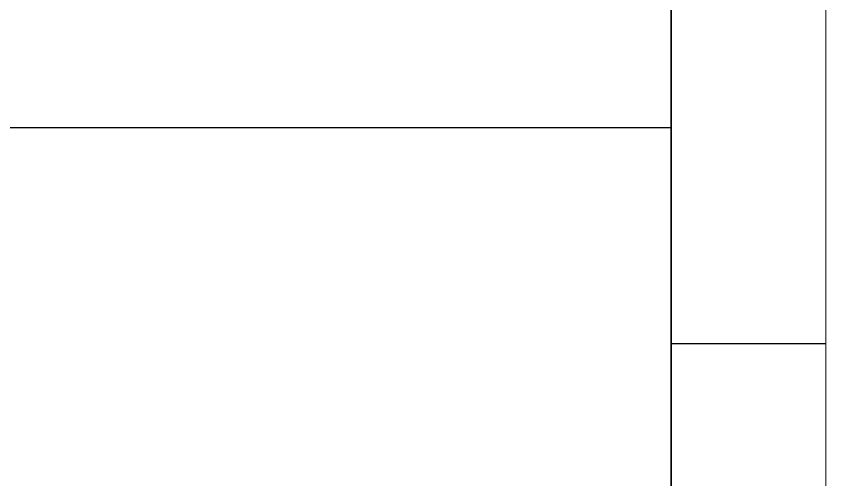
# Model space of a CAD drawing. Header units: inches. Extents: x 1445 to 3588, y -22 to 615.
# Drawn here: x 2306.45 to 2346.12, y 24.39 to 47.13 of the extents above; entities that cross this region are included whole.
import ezdxf

# ---------------------------------------------------------------- set-up
doc = ezdxf.new("R2010")
doc.units = ezdxf.units.IN
doc.header["$MEASUREMENT"] = 0
doc.layers.add('TEG BORDER', color=7, linetype='Continuous')

# ---------------------------------------------------------------- blocks, each defined once
blk = doc.blocks.new('252 BORDER A2')
for p, q in [((589, 5), (589, 116)), ((594, 35), (589, 35))]:
    blk.add_line(p, q)
at = {"color": 5, "lineweight": 15}
blk.add_lwpolyline([(0, 420), (594, 420), (594, 0), (0, 0)], close=True, dxfattribs=at)
blk.add_lwpolyline([(5, 415), (589, 415), (589, 5), (5, 5)], close=True)
at = {"layer": 'TEG BORDER'}
blk.add_line((489, 42), (589, 42), dxfattribs=at)

msp = doc.modelspace()

# ---------------------------------------------------------------- block references
at = {"xscale": 1.5163271442, "yscale": 1.5163271442, "zscale": 1.5163271442}
msp.add_blockref('252 BORDER A2', (1445.419, -22.017), dxfattribs=at)

doc.saveas('drawing.dxf')
